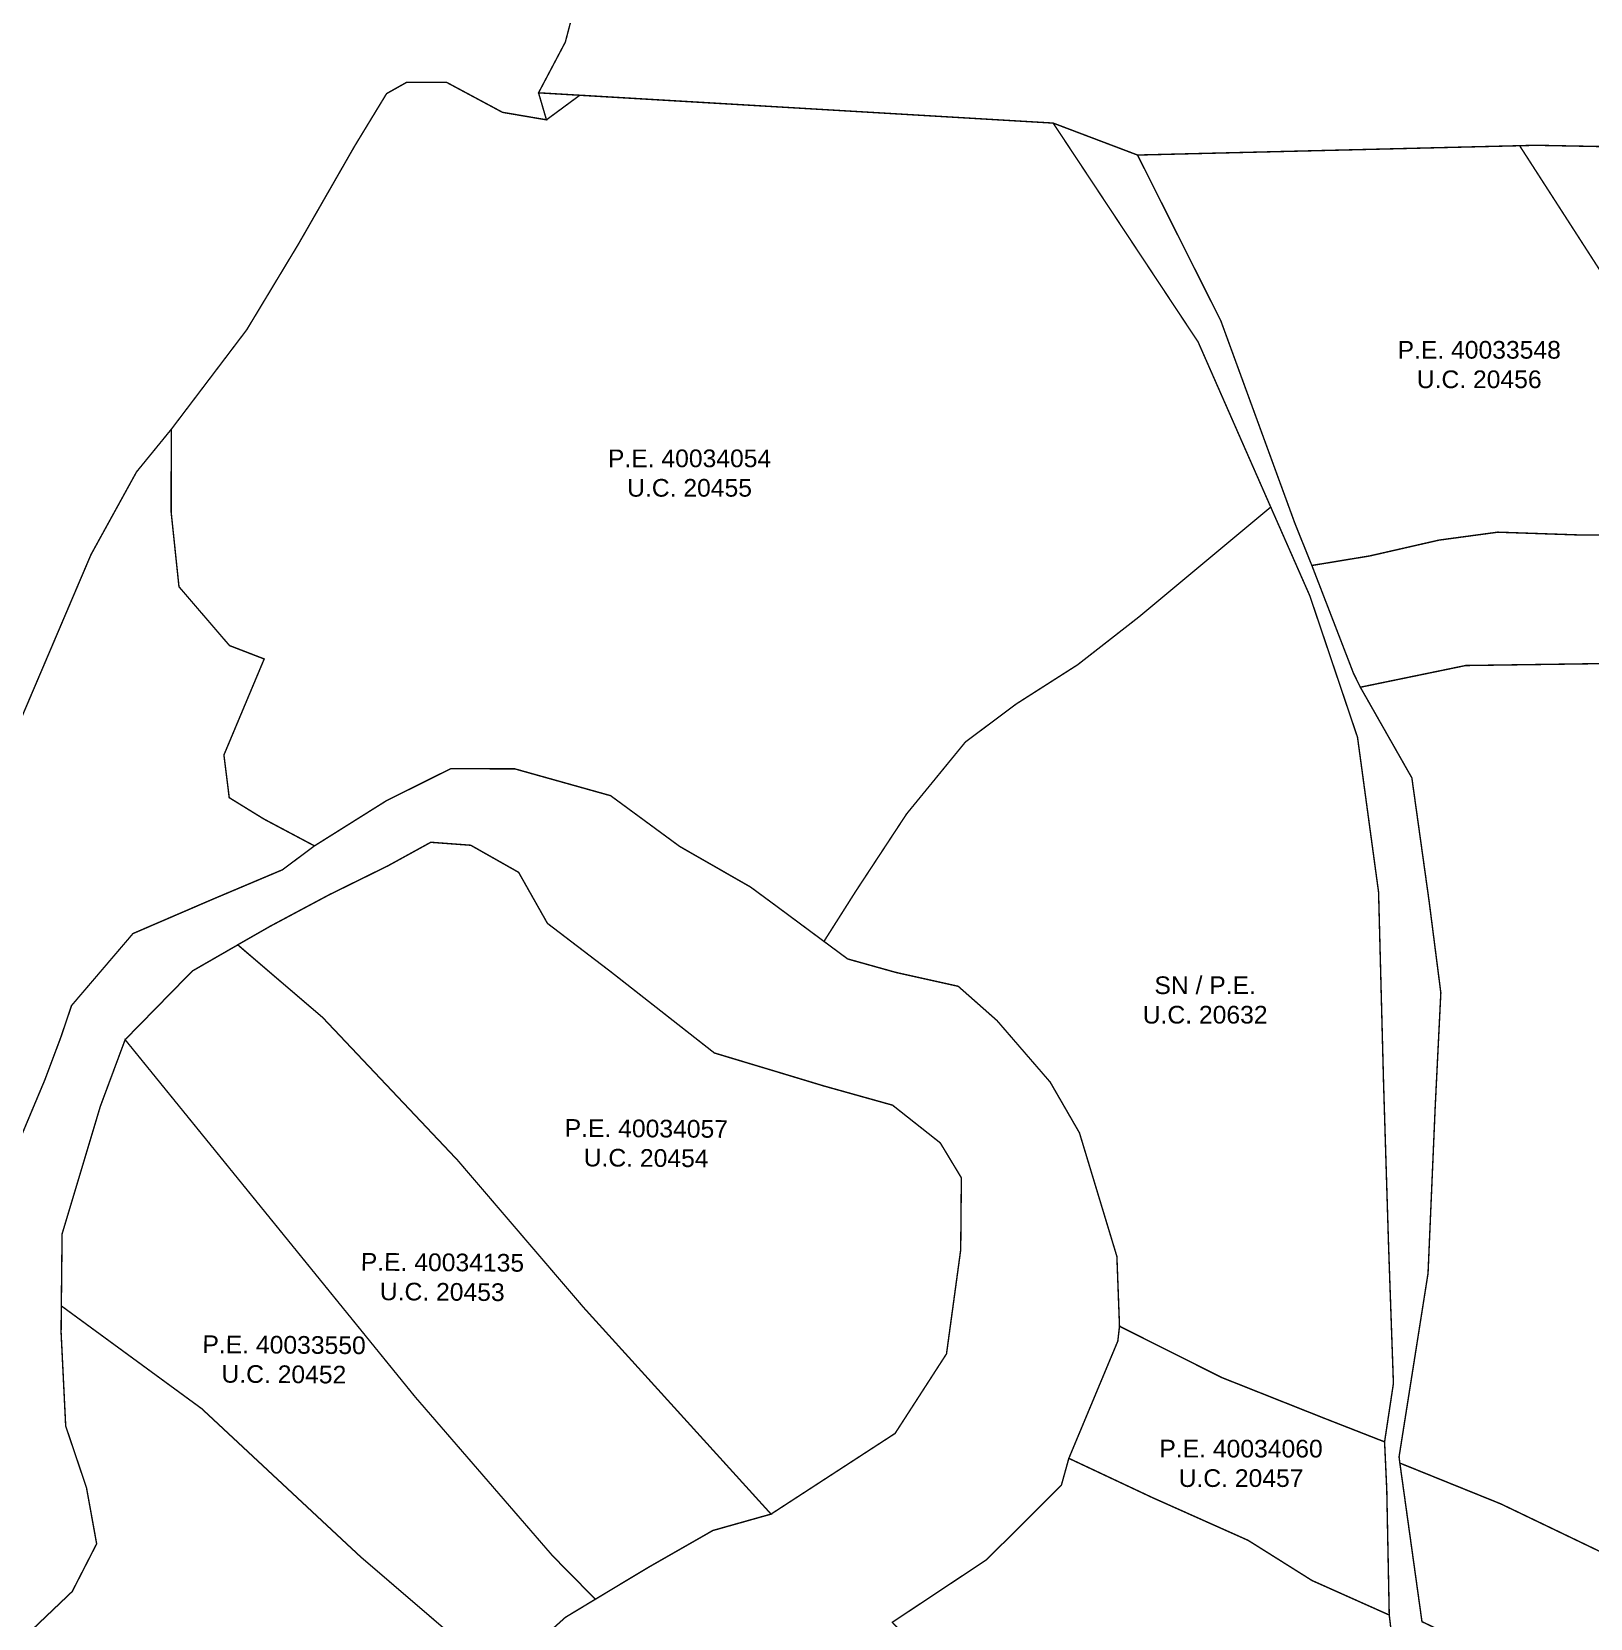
# Model space of a CAD drawing. Header units: metres. Extents: x 561401 to 594056, y 8460144 to 8508504.
# Drawn here: x 586444.3 to 586664.8, y 8503149.1 to 8503373.5 of the extents above; entities that cross this region are included whole.
import ezdxf

# ---------------------------------------------------------------- set-up
doc = ezdxf.new("R2010")
doc.units = ezdxf.units.M
for name, color, linetype in [('1.2. AFECTADOS BASE GRAFICA GORE', 76, 'Continuous'), ('1.2. AFECTADOS BASE GRAFICA SUNARP', 150, 'Continuous'), ('1.2. BASE GRAFICA GORE', 76, 'Continuous'), ('1.2. BASE GRAFICA SUNARP', 150, 'Continuous'), ('1.3 ETIQUETA P.E. Y U.C.', 1, 'Continuous')]:
    doc.layers.add(name, color=color, linetype=linetype)
doc.styles.add('Arial', font='arial.ttf', dxfattribs={"height": 1})

msp = doc.modelspace()

# ---------------------------------------------------------------- linework, layer by layer
at = {"layer": '1.2. AFECTADOS BASE GRAFICA GORE', "color": 64, "linetype": 'Continuous', "lineweight": -3, "const_width": 0.2}
msp.add_lwpolyline([(586670.58, 8503284.23), (586647.18, 8503283.9), (586632.28, 8503280.83), (586632.28, 8503280.83), (586639.57, 8503268.01), (586642.01, 8503250.57), (586643.67, 8503237.61), (586642.88, 8503221.62), (586641.86, 8503197.94), (586637.76, 8503171.98), (586637.87, 8503171.1), (586652.15, 8503165.33), (586680.61, 8503151.67)], dxfattribs=at)
at = {"layer": '1.2. AFECTADOS BASE GRAFICA SUNARP', "color": 64, "linetype": 'Continuous', "lineweight": -3, "const_width": 0.2}
for points in [[(586522.05, 8503380.74), (586519.78, 8503372.07), (586515.99, 8503364.9), (586588.81, 8503360.62), (586600.75, 8503356.1), (586654.82, 8503357.42), (586657.1, 8503357.48), (586700.13, 8503356.64), (586723.16, 8503355.09), (586749.58, 8503359.57), (586762.08, 8503360.23), (586819.41, 8503363.22), (586822.7, 8503363.69), (586851.11, 8503367.69), (586886.7, 8503360.93), (586897.74, 8503386.19)], [(586700.13, 8503356.64), (586657.1, 8503357.48), (586654.82, 8503357.42), (586689.25, 8503304.02)], [(586638.75, 8502986.7), (586631.71, 8503000.35), (586619.79, 8503019.33), (586604.89, 8503040.58), (586586.25, 8503067.93), (586570.58, 8503088.07), (586557.51, 8503104.05), (586544.4, 8503114.73), (586533.57, 8503129.54), (586532.84, 8503130.67), (586518.56, 8503137.22), (586510.75, 8503141.15), (586509.23, 8503141.89), (586507.83, 8503143.24), (586490.8, 8503157.85), (586468.33, 8503178.79), (586448.46, 8503193.33), (586448.43, 8503189.54), (586449.08, 8503176.33), (586452.02, 8503167.62), (586453.46, 8503159.68), (586450, 8503152.93), (586438.21, 8503141.7)]]:
    msp.add_lwpolyline(points, dxfattribs=at)
msp.add_lwpolyline([(586637.87, 8503171.1), (586641, 8503148.67), (586652, 8503143.43), (586667.95, 8503136.06), (586697.92, 8503120.14), (586722.97, 8503106.43), (586761.88, 8503081.47), (586770.97, 8503100.51), (586773.27, 8503104.97), (586740.54, 8503121.72), (586680.61, 8503151.67), (586652.15, 8503165.33), (586637.87, 8503171.1)], close=True, dxfattribs=at)
at = {"layer": '1.2. BASE GRAFICA GORE', "color": 64, "linetype": 'Continuous', "lineweight": -3, "const_width": 0.2}
msp.add_lwpolyline([(586556.38, 8503244.88), (586559.73, 8503242.4), (586566.53, 8503240.5), (586575.38, 8503238.53), (586580.86, 8503233.69), (586588.39, 8503224.98), (586592.53, 8503217.81), (586597.83, 8503200.32), (586598.2, 8503190.45), (586612.66, 8503183.2), (586626.99, 8503177.51), (586635.71, 8503174.1), (586636.96, 8503182.36), (586636.28, 8503201.67), (586635.57, 8503224.68), (586634.86, 8503251.85), (586631.88, 8503273.75), (586625.13, 8503293.76), (586619.6, 8503306.31), (586600.97, 8503290.79), (586592.28, 8503284.01), (586583.6, 8503278.47), (586576.4, 8503273.09), (586568.08, 8503262.92), (586560.89, 8503251.99), (586556.38, 8503244.88)], close=True, dxfattribs=at)
at = {"layer": '1.2. BASE GRAFICA SUNARP', "color": 64, "linetype": 'Continuous', "lineweight": -3, "const_width": 0.2}
for points in [[(586437.87, 8503264.89), (586452.66, 8503299.59), (586459.1, 8503311.28), (586464.02, 8503317.31), (586474.7, 8503331.39), (586482.05, 8503343.57), (586489.97, 8503357.37), (586494.49, 8503364.79), (586497.32, 8503366.38), (586502.98, 8503366.38), (586510.89, 8503362.14), (586517.11, 8503361.08), (586515.99, 8503364.9), (586519.78, 8503372.07), (586522.05, 8503380.74)], [(586442.31, 8503216.2), (586444.21, 8503220.73), (586446.11, 8503225.25), (586448.38, 8503231.29), (586449.91, 8503235.81), (586458.6, 8503245.99), (586469.94, 8503250.87), (586479.75, 8503255.01), (586484.28, 8503258.39), (586477.14, 8503262.18), (586472.22, 8503265.21), (586471.47, 8503271.25), (586477.17, 8503284.83), (586472.26, 8503286.72), (586465.11, 8503295.04), (586464, 8503305.61), (586464.02, 8503317.31), (586459.1, 8503311.28), (586452.66, 8503299.59), (586437.87, 8503264.89)], [(586674.36, 8503302.34), (586663.42, 8503302.36), (586651.73, 8503302.76), (586643.43, 8503301.64), (586633.61, 8503299.4), (586625.42, 8503298.05), (586625.42, 8503298.05), (586631.31, 8503282.8), (586632.28, 8503280.83), (586647.18, 8503283.9), (586670.58, 8503284.23)]]:
    msp.add_lwpolyline(points, dxfattribs=at)
for points in [[(586464.02, 8503317.31), (586464, 8503305.61), (586465.11, 8503295.04), (586472.26, 8503286.72), (586477.17, 8503284.83), (586471.47, 8503271.25), (586472.22, 8503265.21), (586477.14, 8503262.18), (586484.28, 8503258.39), (586494.48, 8503264.79), (586503.55, 8503269.3), (586512.61, 8503269.29), (586526.19, 8503265.49), (586535.98, 8503258.3), (586545.99, 8503252.57), (586549.91, 8503249.68), (586556.38, 8503244.88), (586560.89, 8503251.99), (586568.08, 8503262.92), (586576.4, 8503273.09), (586583.6, 8503278.47), (586592.28, 8503284.01), (586600.97, 8503290.79), (586619.6, 8503306.31), (586609.33, 8503329.65), (586588.81, 8503360.62), (586521.83, 8503364.56), (586517.11, 8503361.08), (586510.89, 8503362.14), (586502.98, 8503366.38), (586497.32, 8503366.38), (586494.49, 8503364.79), (586489.97, 8503357.37), (586482.05, 8503343.57), (586474.7, 8503331.39), (586464.02, 8503317.31)], [(586600.75, 8503356.1), (586612.54, 8503332.65), (586623.04, 8503303.95), (586625.42, 8503298.05), (586633.61, 8503299.4), (586643.43, 8503301.64), (586651.73, 8503302.76), (586663.42, 8503302.36), (586674.36, 8503302.34), (586689.25, 8503304.02), (586654.82, 8503357.42), (586600.75, 8503356.1)], [(586566.44, 8503175.29), (586573.72, 8503186.55), (586575.73, 8503201.26), (586575.82, 8503211.45), (586572.84, 8503216.38), (586566.08, 8503221.72), (586556.31, 8503224.45), (586549.89, 8503226.39), (586540.87, 8503229.1), (586526.25, 8503240.56), (586517.25, 8503247.43), (586513.17, 8503254.65), (586506.4, 8503258.48), (586500.74, 8503258.9), (586494.68, 8503255.57), (586486.35, 8503251.47), (586478.01, 8503247.02), (586473.43, 8503244.4), (586485.44, 8503234.12), (586504.51, 8503213.96), (586522.43, 8503193.03), (586548.89, 8503163.88), (586566.44, 8503175.29)], [(586457.49, 8503230.98), (586498.56, 8503180.42), (586517.98, 8503157.98), (586524.03, 8503151.84), (586531.55, 8503156.36), (586540.65, 8503161.56), (586548.89, 8503163.88), (586522.43, 8503193.03), (586504.51, 8503213.96), (586485.44, 8503234.12), (586473.43, 8503244.39), (586467.01, 8503240.7), (586457.49, 8503230.98)], [(586448.46, 8503193.33), (586468.33, 8503178.79), (586490.8, 8503157.85), (586507.83, 8503143.24), (586509.23, 8503141.89), (586510.75, 8503141.15), (586519.79, 8503149.28), (586524.03, 8503151.84), (586517.98, 8503157.98), (586498.56, 8503180.42), (586457.49, 8503230.98), (586453.99, 8503221.58), (586448.57, 8503203.51), (586448.46, 8503193.33)], [(586591.03, 8503171.77), (586602.82, 8503166.23), (586616.4, 8503160.17), (586625.44, 8503154.49), (586636.37, 8503149.61), (586636.02, 8503167.29), (586635.71, 8503174.1), (586626.99, 8503177.51), (586612.66, 8503183.2), (586598.2, 8503190.45), (586597.96, 8503188.35), (586591.03, 8503171.77)], [(586566.05, 8503148.58), (586578.23, 8503136.08), (586594.82, 8503120.96), (586620.06, 8503101.66), (586632.51, 8503095.23), (586641.85, 8503087.76), (586640.09, 8503118.23), (586636.37, 8503149.61), (586625.44, 8503154.49), (586616.4, 8503160.17), (586602.82, 8503166.23), (586591.03, 8503171.77), (586589.98, 8503167.99), (586579.4, 8503157.44), (586566.05, 8503148.58)]]:
    msp.add_lwpolyline(points, close=True, dxfattribs=at)

# ---------------------------------------------------------------- texts
at = {"layer": '1.3 ETIQUETA P.E. Y U.C.', "color": 1, "char_height": 2.5, "attachment_point": 5, "style": 'Arial'}
for s, insert in [('P.E. 40033548\\PU.C. 20456', (586649.1, 8503326.45)), ('P.E. 40034054\\PU.C. 20455', (586537.36, 8503311.1)), ('SN / P.E.\\PU.C. 20632', (586610.32, 8503236.58)), ('P.E. 40034060\\PU.C. 20457', (586615.4, 8503171.04))]:
    msp.add_mtext(s, dxfattribs=dict(at, insert=insert))
at = {"layer": '1.3 ETIQUETA P.E. Y U.C.', "color": 1, "char_height": 2.5, "attachment_point": 5, "rotation": 359.6012, "style": 'Arial'}
for s, insert in [('P.E. 40034057\\PU.C. 20454', (586531.23, 8503216.32)), ('P.E. 40034135\\PU.C. 20453', (586502.38, 8503197.39)), ('P.E. 40033550\\PU.C. 20452', (586479.97, 8503185.73))]:
    msp.add_mtext(s, dxfattribs=dict(at, insert=insert))

doc.saveas('drawing.dxf')
